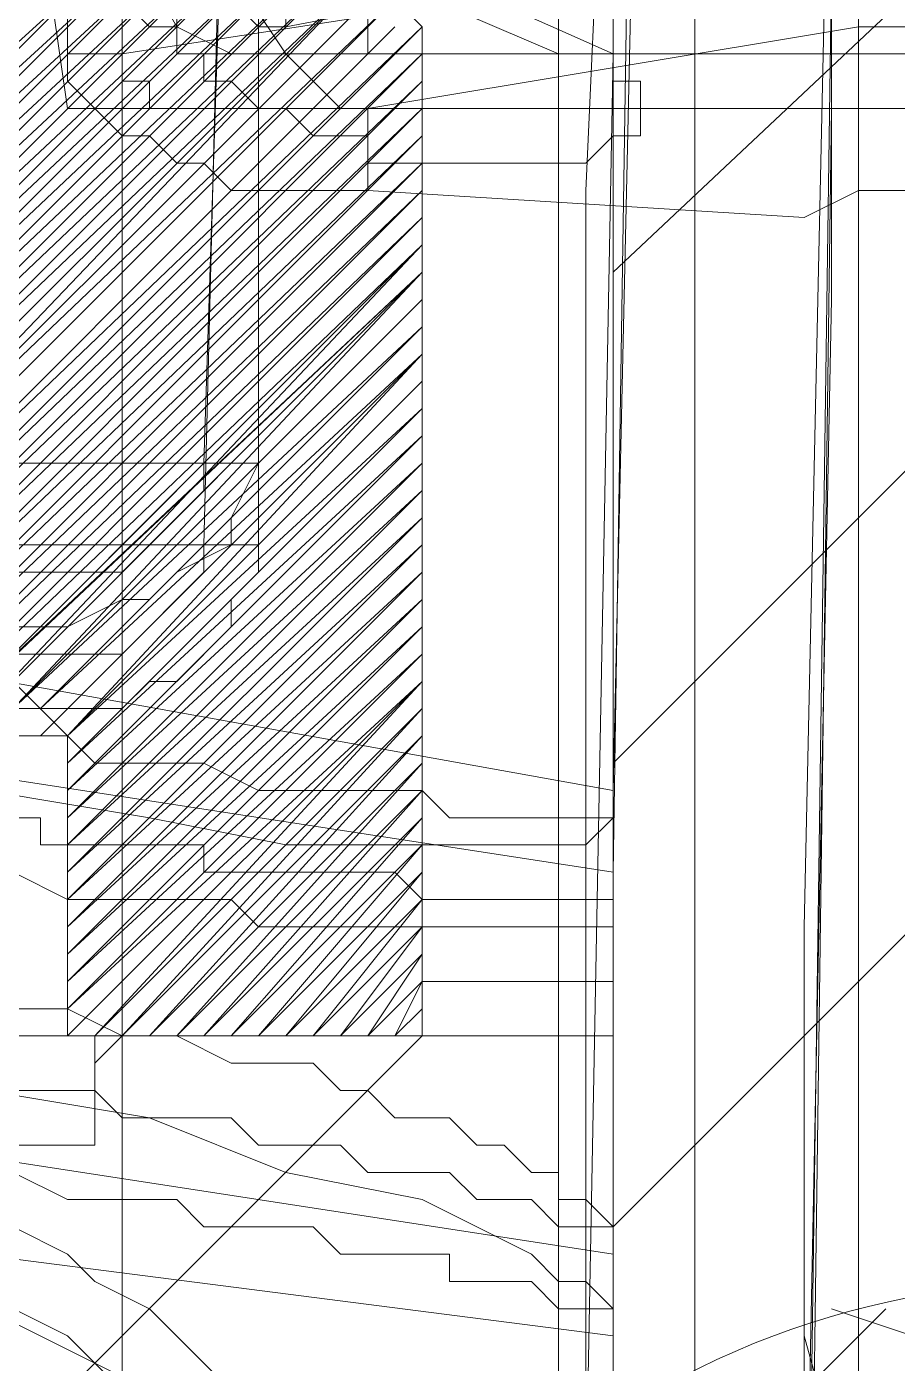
# Model space of a CAD drawing. Header units: millimetres. Extents: x 25083 to 52777, y 24772 to 45779.
# Drawn here: x 49403.8 to 49415.65, y 38638.49 to 38656.69 of the extents above; entities that cross this region are included whole.
import ezdxf

# ---------------------------------------------------------------- set-up
doc = ezdxf.new("R2010")
doc.units = ezdxf.units.MM

# ---------------------------------------------------------------- blocks, each defined once
blk = doc.blocks.new('zw$F4C5')
at = {"color": 7, "lineweight": 5}
for points in [[(507.276, 239.155), (514.704, 187.536)], [(522.131, 208.704), (522.131, 158.199)], [(522.131, 177.138), (522.502, 201.277)], [(525.102, 199.42), (525.102, 184.937)], [(525.473, 184.565), (525.473, 199.048)], [(522.131, 197.563), (522.131, 194.592), (521.759, 186.422)], [(516.932, 196.449), (516.56, 181.595)], [(517.303, 181.595), (517.303, 196.449)], [(522.502, 194.963), (522.131, 178.252)], [(516.56, 182.709), (516.932, 194.221)], [(517.303, 194.221), (517.303, 182.709)], [(524.73, 176.396), (525.102, 193.478)], [(515.446, 185.308), (515.446, 193.107)], [(516.189, 193.107), (516.189, 188.65)], [(525.473, 193.107), (525.473, 166.74)], [(512.104, 192.735), (522.131, 188.279)], [(514.704, 191.993), (514.704, 188.279)], [(515.446, 188.279), (515.446, 191.993)], [(515.446, 191.993), (515.446, 187.908)], [(516.189, 188.65), (514.704, 191.25)], [(521.388, 188.279), (516.189, 190.507)], [(516.189, 190.507), (517.674, 188.279)], [(514.704, 190.136), (514.704, 189.764), (515.818, 188.65), (516.189, 188.65), (516.932, 188.279), (518.789, 188.279)], [(515.446, 190.136), (515.446, 166.74)], [(525.473, 190.136), (517.674, 188.65)], [(515.446, 186.794), (515.446, 189.764)], [(515.446, 188.279), (525.102, 189.764)], [(525.473, 188.65), (525.473, 189.022), (525.102, 189.022), (525.102, 189.764)], [(519.531, 188.65), (518.789, 189.393)], [(518.789, 188.279), (518.789, 189.393)], [(521.388, 178.995), (521.388, 189.393)], [(524.73, 163.027), (525.102, 189.393)], [(517.674, 188.65), (517.303, 188.65), (516.932, 189.022)], [(517.674, 188.65), (517.674, 189.022), (518.046, 189.022)], [(518.789, 186.794), (518.789, 187.165), (518.046, 187.165), (517.674, 187.536), (517.303, 187.536), (516.932, 187.908), (516.56, 187.908), (516.56, 188.279), (516.189, 188.279), (516.189, 188.65)], [(516.189, 188.65), (516.189, 188.279), (517.674, 188.279)], [(525.473, 188.65), (518.789, 187.536)], [(519.531, 188.65), (519.531, 174.91)], [(524.73, 188.279), (526.216, 188.279), (526.587, 188.65)], [(525.473, 188.65), (525.473, 187.536)], [(525.473, 188.65), (526.216, 188.65)], [(515.446, 188.279), (514.704, 188.279)], [(518.789, 186.422), (516.932, 186.422), (516.56, 186.794), (516.189, 186.794), (515.818, 187.165), (515.446, 187.165), (514.704, 187.908), (514.704, 188.279)], [(515.446, 188.279), (515.446, 187.908), (515.818, 187.908), (515.818, 187.536), (518.789, 187.536)], [(521.388, 188.279), (517.674, 188.279)], [(517.674, 188.279), (518.417, 187.536), (518.789, 187.536), (518.789, 186.794)], [(518.789, 188.279), (524.73, 188.279)], [(522.131, 188.279), (521.759, 188.279), (521.388, 188.279)], [(521.388, 188.279), (521.388, 168.226)], [(521.759, 168.597), (522.131, 188.279)], [(522.131, 188.279), (522.131, 187.908), (522.502, 187.908), (522.502, 187.536)], [(515.446, 187.908), (515.446, 174.539)], [(514.704, 187.536), (519.531, 187.536)], [(518.789, 186.422), (518.789, 187.536)], [(525.102, 187.536), (518.789, 187.536)], [(522.502, 187.536), (522.502, 187.165), (522.131, 187.165), (521.759, 186.794), (521.388, 186.794)], [(524.73, 160.056), (525.102, 187.536)], [(525.102, 187.536), (525.473, 187.536)], [(525.473, 187.536), (526.216, 187.536), (526.587, 187.165), (526.587, 186.794)], [(521.388, 186.794), (518.789, 186.794)], [(526.587, 186.794), (526.587, 186.422), (525.473, 186.422), (524.73, 186.051)], [(524.73, 186.051), (518.789, 186.422)], [(521.759, 186.422), (521.759, 166.369)], [(515.446, 185.308), (515.446, 162.655)], [(525.102, 184.937), (524.73, 166.369)], [(525.473, 156.342), (525.473, 184.565)], [(516.56, 182.709), (497.621, 182.709)], [(516.56, 182.709), (516.56, 182.337), (515.446, 181.223), (510.619, 181.223)], [(517.303, 182.709), (516.932, 181.966), (516.932, 181.595), (516.189, 181.223), (515.818, 180.852), (515.446, 180.852), (514.704, 180.48), (510.99, 180.48)], [(517.303, 182.709), (516.56, 182.709)], [(516.56, 181.595), (497.621, 181.595)], [(516.56, 181.595), (516.56, 181.223), (515.446, 180.109), (513.961, 180.109), (513.218, 179.738), (512.475, 179.738), (511.361, 180.109), (510.619, 180.109)], [(517.303, 181.595), (517.303, 181.223), (516.932, 180.852), (516.932, 180.48), (516.189, 179.738), (515.818, 179.738), (515.446, 179.366), (513.961, 179.366), (512.847, 178.995), (512.104, 179.366), (510.99, 179.366)], [(517.303, 181.595), (516.56, 181.595)], [(522.131, 178.252), (507.648, 180.852)], [(522.131, 178.252), (522.131, 177.881), (519.903, 177.881), (519.531, 178.252), (519.16, 178.252), (517.303, 178.252), (516.56, 178.624), (515.075, 178.624), (514.704, 178.995), (513.218, 178.995), (512.475, 179.366), (511.733, 179.366), (510.619, 179.738)], [(513.961, 179.738), (514.704, 178.995)], [(507.648, 179.366), (522.131, 177.138)], [(511.361, 178.995), (513.589, 178.252), (515.818, 177.881), (517.674, 177.51), (521.017, 177.51)], [(514.704, 178.995), (512.847, 178.995)], [(514.704, 178.995), (514.704, 174.91)], [(521.388, 165.997), (521.388, 178.995)], [(510.619, 178.252), (512.104, 178.252), (512.475, 177.881), (514.332, 177.881), (514.332, 177.51), (516.56, 177.51), (516.56, 177.138), (519.16, 177.138), (519.531, 176.767), (522.131, 176.767), (522.131, 177.138)], [(522.131, 177.881), (522.131, 178.252)], [(521.017, 177.51), (521.759, 177.51), (522.131, 177.881)], [(522.131, 172.311), (522.131, 177.881)], [(522.131, 176.767), (522.131, 176.396), (517.303, 176.396), (516.932, 176.767), (514.704, 176.767), (513.961, 177.138), (513.218, 177.138), (512.475, 177.51), (511.361, 177.51)], [(522.131, 177.138), (522.131, 176.767)], [(522.131, 176.767), (522.131, 171.197)], [(524.73, 156.713), (524.73, 176.396)], [(522.131, 172.311), (521.759, 172.682), (521.388, 172.682), (521.388, 173.053), (521.017, 173.053), (520.645, 173.425), (520.274, 173.425), (519.903, 173.796), (519.16, 173.796), (518.789, 174.167), (518.417, 174.167), (518.046, 174.539), (516.932, 174.539), (516.189, 174.91), (515.446, 174.91), (514.704, 175.281), (513.961, 175.281), (513.218, 175.653), (512.475, 175.653), (511.361, 176.024)], [(519.531, 175.653), (522.131, 175.653)], [(510.619, 174.91), (511.361, 174.539), (513.218, 174.539), (513.218, 174.167), (515.075, 174.167), (515.446, 173.796), (516.56, 173.796), (516.932, 173.796), (517.303, 173.425), (518.417, 173.425), (518.789, 173.053), (519.903, 173.053), (520.274, 172.682), (521.017, 172.682), (521.388, 172.311), (522.131, 172.311), (522.131, 171.939)], [(522.131, 174.91), (510.99, 174.91)], [(515.075, 173.425), (515.075, 174.91)], [(521.759, 174.91), (521.759, 164.141)], [(511.361, 174.539), (515.818, 173.796), (517.674, 173.053), (519.531, 172.682), (521.017, 171.939)], [(507.648, 174.167), (522.131, 171.939)], [(507.276, 173.425), (515.075, 173.425)], [(522.131, 170.825), (522.131, 171.197), (521.388, 171.197), (521.017, 171.568), (519.903, 171.568), (519.903, 171.939), (519.16, 171.939), (518.417, 171.939), (518.046, 172.311), (516.56, 172.311), (516.189, 172.682), (514.704, 172.682), (513.961, 173.053), (512.475, 173.053), (511.733, 173.425), (510.619, 173.425)], [(517.303, 168.968), (516.932, 169.34), (516.932, 170.082), (515.818, 171.197), (515.075, 171.568), (514.704, 171.939), (513.961, 172.311), (512.847, 172.682), (512.104, 173.053), (510.99, 173.053)], [(522.131, 170.825), (507.648, 172.682)], [(522.131, 171.939), (522.131, 172.311)], [(516.56, 168.968), (516.56, 169.34), (515.818, 170.082), (515.075, 170.454), (514.704, 170.825), (513.218, 171.568), (512.475, 171.568), (511.361, 171.939), (510.247, 171.939)], [(517.303, 167.854), (516.932, 168.226), (516.932, 168.968), (516.56, 169.34), (515.818, 169.711), (515.075, 170.454), (513.589, 171.197), (512.475, 171.568), (510.99, 171.939)], [(521.017, 171.939), (521.388, 171.568), (521.759, 171.568), (522.131, 171.197)], [(522.131, 171.939), (522.131, 152.629)], [(522.131, 171.197), (522.131, 170.825)], [(522.131, 151.514), (522.131, 170.825)]]:
    blk.add_lwpolyline(points, dxfattribs=at)
at = {"color": 7, "lineweight": 0}
for points in [[(523.245, 207.961), (523.245, 161.913)], [(528.444, 191.25), (522.131, 185.308)], [(515.075, 189.393), (510.99, 185.68)], [(515.075, 189.393), (510.99, 185.68)], [(515.075, 189.393), (510.99, 185.68)], [(515.075, 189.393), (510.99, 185.68)], [(515.075, 189.393), (510.99, 185.68)], [(515.075, 189.393), (510.99, 185.68)], [(515.075, 189.393), (510.99, 185.308)], [(515.075, 189.393), (510.99, 185.308)], [(515.075, 189.393), (510.99, 185.308)], [(515.075, 189.393), (510.99, 185.308)], [(515.075, 189.393), (510.99, 185.308)], [(515.075, 189.393), (510.99, 185.308)], [(515.075, 189.393), (510.99, 185.308)], [(515.075, 189.393), (510.99, 185.308)], [(515.075, 189.393), (510.99, 185.308)], [(515.075, 189.393), (510.99, 185.308)], [(515.075, 189.393), (510.99, 185.308)], [(515.075, 189.393), (510.99, 185.308)], [(515.075, 189.393), (510.99, 185.308)], [(515.075, 189.393), (510.99, 185.308)], [(515.446, 189.393), (510.99, 185.308)], [(515.446, 189.393), (510.99, 185.308)], [(515.446, 189.393), (510.99, 185.308)], [(515.446, 189.393), (510.99, 185.308)], [(515.446, 189.393), (510.99, 185.308)], [(515.446, 189.393), (510.99, 185.308)], [(515.446, 189.393), (510.99, 184.937)], [(515.446, 189.393), (510.99, 184.937)], [(515.446, 189.393), (510.99, 184.937)], [(515.446, 189.393), (510.99, 184.937)], [(515.446, 189.393), (510.99, 184.937)], [(515.446, 189.393), (510.99, 184.937)], [(515.446, 189.393), (510.99, 184.937)], [(515.446, 189.393), (510.99, 184.937)], [(515.446, 189.393), (510.99, 184.937)], [(515.446, 189.393), (510.99, 184.937)], [(515.446, 189.393), (510.99, 184.937)], [(515.446, 189.393), (510.99, 184.937)], [(515.446, 189.393), (510.99, 184.937)], [(515.446, 189.393), (510.99, 184.937)], [(515.446, 189.393), (510.99, 184.937)], [(515.818, 189.393), (510.99, 184.937)], [(515.818, 189.393), (510.99, 184.937)], [(515.818, 189.393), (510.99, 184.937)], [(515.818, 189.393), (510.99, 184.937)], [(515.818, 189.393), (510.99, 184.937)], [(515.818, 189.393), (510.99, 184.565)], [(515.818, 189.393), (510.99, 184.565)], [(515.818, 189.393), (510.99, 184.565)], [(515.818, 189.393), (510.99, 184.565)], [(515.818, 189.393), (510.99, 184.565)], [(515.818, 189.393), (510.99, 184.565)], [(515.818, 189.393), (510.99, 184.565)], [(515.818, 189.393), (510.99, 184.565)], [(515.818, 189.393), (510.99, 184.565)], [(515.818, 189.393), (510.99, 184.565)], [(515.818, 189.393), (510.99, 184.565)], [(515.818, 189.393), (510.99, 184.565)], [(515.818, 189.393), (510.99, 184.565)], [(515.818, 189.393), (510.99, 184.565)], [(515.818, 189.393), (510.99, 184.565)], [(515.818, 189.393), (510.99, 184.565)], [(516.189, 189.393), (510.99, 184.565)], [(516.189, 189.393), (510.99, 184.565)], [(516.189, 189.393), (510.99, 184.565)], [(516.189, 189.393), (510.99, 184.565)], [(516.189, 189.393), (510.99, 184.565)], [(516.189, 189.393), (510.99, 184.194)], [(516.189, 189.393), (510.99, 184.194)], [(516.189, 189.393), (510.99, 184.194)], [(516.189, 189.393), (510.99, 184.194)], [(516.189, 189.393), (510.99, 184.194)], [(516.189, 189.393), (510.99, 184.194)], [(516.189, 189.393), (510.99, 184.194)], [(516.189, 189.393), (510.99, 184.194)], [(516.189, 189.393), (510.99, 184.194)], [(516.189, 189.393), (510.99, 184.194)], [(516.189, 189.393), (510.99, 184.194)], [(516.189, 189.393), (510.99, 184.194)], [(516.189, 189.393), (510.99, 184.194)], [(516.189, 189.393), (510.99, 184.194)], [(516.189, 189.393), (510.99, 184.194)], [(516.56, 189.393), (510.99, 184.194)], [(516.56, 189.393), (510.99, 184.194)], [(516.56, 189.393), (510.99, 184.194)], [(516.56, 189.393), (510.99, 184.194)], [(516.56, 189.393), (510.99, 184.194)], [(516.56, 189.393), (510.99, 184.194)], [(516.56, 189.393), (510.99, 183.823)], [(516.56, 189.393), (510.99, 183.823)], [(516.56, 189.393), (510.99, 183.823)], [(516.56, 189.393), (510.99, 183.823)], [(516.56, 189.393), (510.99, 183.823)], [(516.56, 189.393), (510.99, 183.823)], [(516.56, 189.393), (510.99, 183.823)], [(516.56, 189.393), (510.99, 183.823)], [(516.56, 189.393), (510.99, 183.823)], [(516.56, 189.393), (510.99, 183.823)], [(516.56, 189.393), (510.99, 183.823)], [(516.56, 189.393), (510.99, 183.823)], [(516.56, 189.393), (510.99, 183.823)], [(516.56, 189.393), (510.99, 183.823)], [(516.932, 189.393), (510.99, 183.823)], [(516.932, 189.393), (510.99, 183.823)], [(516.932, 189.393), (510.99, 183.823)], [(516.932, 189.393), (510.99, 183.823)], [(516.932, 189.393), (510.99, 183.823)], [(516.932, 189.393), (510.99, 183.823)], [(516.932, 189.393), (510.99, 183.451)], [(516.932, 189.393), (510.99, 183.451)], [(516.932, 189.393), (510.99, 183.451)], [(516.932, 189.393), (510.99, 183.451)], [(516.932, 189.393), (510.99, 183.451)], [(516.932, 189.393), (510.99, 183.451)], [(516.932, 189.393), (510.99, 183.451)], [(516.932, 189.393), (510.99, 183.451)], [(516.932, 189.393), (510.99, 183.451)], [(516.932, 189.393), (510.99, 183.451)], [(516.932, 189.393), (510.99, 183.451)], [(516.932, 189.393), (510.99, 183.451)], [(516.932, 189.393), (510.99, 183.451)], [(516.932, 189.393), (510.99, 183.451)], [(516.932, 189.393), (510.99, 183.451)], [(517.303, 189.393), (510.99, 183.451)], [(517.303, 189.393), (510.99, 183.451)], [(517.303, 189.393), (510.99, 183.451)], [(517.303, 189.393), (510.99, 183.451)], [(517.303, 189.393), (510.99, 183.451)], [(517.303, 189.393), (510.99, 183.08)], [(517.303, 189.393), (510.99, 183.08)], [(517.303, 189.393), (510.99, 183.08)], [(517.303, 189.393), (510.99, 183.08)], [(517.303, 189.393), (510.99, 183.08)], [(517.303, 189.393), (510.99, 183.08)], [(517.303, 189.393), (510.99, 183.08)], [(517.303, 189.393), (510.99, 183.08)], [(517.303, 189.393), (510.99, 183.08)], [(517.303, 189.393), (510.99, 183.08)], [(517.303, 189.393), (510.99, 183.08)], [(517.303, 189.393), (510.99, 183.08)], [(517.303, 189.393), (510.99, 183.08)], [(517.303, 189.393), (510.99, 183.08)], [(517.303, 189.393), (510.99, 183.08)], [(517.303, 189.393), (510.99, 183.08)], [(517.674, 189.393), (510.99, 183.08)], [(517.674, 189.393), (510.99, 183.08)], [(517.674, 189.393), (510.99, 183.08)], [(517.674, 189.393), (510.99, 183.08)], [(517.674, 189.393), (510.99, 183.08)], [(517.674, 189.393), (510.99, 182.709)], [(517.674, 189.393), (510.99, 182.709)], [(517.674, 189.393), (510.99, 182.709)], [(517.674, 189.393), (510.99, 182.709)], [(517.674, 189.393), (510.99, 182.709)], [(517.674, 189.393), (510.99, 182.709)], [(517.674, 189.393), (510.99, 182.709)], [(517.674, 189.393), (510.99, 182.709)], [(517.674, 189.393), (510.99, 182.709)], [(517.674, 189.393), (510.99, 182.709)], [(517.674, 189.393), (510.99, 182.709)], [(517.674, 189.393), (510.99, 182.709)], [(517.674, 189.393), (510.99, 182.709)], [(517.674, 189.393), (510.99, 182.709)], [(517.674, 189.393), (510.99, 182.709)], [(518.046, 189.393), (510.99, 182.709)], [(518.046, 189.393), (510.99, 182.709)], [(518.046, 189.393), (510.99, 182.709)], [(518.046, 189.393), (510.99, 182.709)], [(518.046, 189.393), (510.99, 182.709)], [(518.046, 189.393), (510.99, 182.709)], [(518.046, 189.393), (510.99, 182.337)], [(518.046, 189.393), (510.99, 182.337)], [(518.046, 189.393), (510.99, 182.337)], [(518.046, 189.393), (510.99, 182.337)], [(518.046, 189.393), (510.99, 182.337)], [(518.046, 189.393), (510.99, 182.337)], [(518.046, 189.393), (510.99, 182.337)], [(518.046, 189.393), (510.99, 182.337)], [(518.046, 189.393), (510.99, 182.337)], [(518.046, 189.393), (510.99, 182.337)], [(518.046, 189.393), (510.99, 182.337)], [(518.046, 189.393), (510.99, 182.337)], [(518.046, 189.393), (510.99, 182.337)], [(518.046, 189.393), (510.99, 182.337)], [(518.417, 189.393), (510.99, 182.337)], [(518.417, 189.393), (510.99, 182.337)], [(518.417, 189.393), (510.99, 182.337)], [(518.417, 189.393), (510.99, 182.337)], [(518.417, 189.393), (510.99, 182.337)], [(518.417, 189.393), (510.99, 182.337)], [(518.417, 189.393), (510.99, 181.966)], [(518.417, 189.393), (510.99, 181.966)], [(518.417, 189.393), (510.99, 181.966)], [(518.417, 189.393), (510.99, 181.966)], [(518.417, 189.393), (510.99, 181.966)], [(518.417, 189.393), (510.99, 181.966)], [(518.417, 189.393), (510.99, 181.966)], [(518.417, 189.393), (510.99, 181.966)], [(518.417, 189.393), (510.99, 181.966)], [(518.417, 189.393), (510.99, 181.966)], [(518.417, 189.393), (510.99, 181.966)], [(518.417, 189.393), (510.99, 181.966)], [(518.417, 189.393), (510.99, 181.966)], [(518.417, 189.393), (510.99, 181.966)], [(518.417, 189.393), (510.99, 181.966)], [(518.789, 189.393), (510.99, 181.966)], [(518.789, 189.393), (510.99, 181.966)], [(518.789, 189.393), (510.99, 181.966)], [(518.789, 189.393), (510.99, 181.966)], [(518.789, 189.393), (510.99, 181.966)], [(518.789, 189.393), (510.99, 181.595)], [(518.789, 189.393), (510.99, 181.595)], [(518.789, 189.393), (510.99, 181.595)], [(518.789, 189.393), (510.99, 181.595)], [(518.789, 189.393), (510.99, 181.595)], [(518.789, 189.393), (510.99, 181.595)], [(518.789, 189.393), (510.99, 181.595)], [(518.789, 189.393), (510.99, 181.595)], [(518.789, 189.393), (510.99, 181.595)], [(518.789, 189.393), (510.99, 181.595)], [(518.789, 189.393), (510.99, 181.595)], [(518.789, 189.393), (510.99, 181.595)], [(518.789, 189.393), (510.99, 181.595)], [(518.789, 189.393), (510.99, 181.595)], [(518.789, 189.393), (510.99, 181.595)], [(518.789, 189.393), (510.99, 181.595)], [(518.789, 189.393), (510.99, 181.595)], [(518.789, 189.393), (510.99, 181.595)], [(518.789, 189.393), (510.99, 181.595)], [(518.789, 189.393), (510.99, 181.595)], [(518.789, 189.393), (510.99, 181.595)], [(518.789, 189.393), (510.99, 181.223)], [(518.789, 189.022), (510.99, 181.223)], [(518.789, 189.022), (510.99, 181.223)], [(518.789, 189.022), (510.99, 181.223)], [(518.789, 189.022), (510.99, 181.223)], [(519.16, 189.022), (510.99, 181.223)], [(519.16, 189.022), (510.99, 181.223)], [(519.16, 189.022), (510.99, 181.223)], [(519.16, 189.022), (510.99, 181.223)], [(519.16, 189.022), (510.99, 181.223)], [(519.16, 189.022), (510.99, 181.223)], [(519.16, 189.022), (510.99, 181.223)], [(519.16, 189.022), (510.99, 181.223)], [(519.16, 189.022), (510.99, 181.223)], [(519.16, 189.022), (510.99, 181.223)], [(519.16, 189.022), (510.99, 181.223)], [(519.16, 189.022), (510.99, 181.223)], [(519.16, 189.022), (510.99, 181.223)], [(519.16, 189.022), (510.99, 181.223)], [(519.16, 189.022), (510.99, 181.223)], [(519.16, 189.022), (510.99, 181.223)], [(519.16, 189.022), (510.99, 180.852)], [(519.16, 189.022), (510.99, 180.852)], [(519.16, 189.022), (510.99, 180.852)], [(519.16, 189.022), (510.99, 180.852)], [(519.16, 189.022), (510.99, 180.852)], [(519.16, 189.022), (510.99, 180.852)], [(519.16, 189.022), (510.99, 180.852)], [(519.16, 189.022), (510.99, 180.852)], [(519.16, 189.022), (510.99, 180.852)], [(519.16, 189.022), (510.99, 180.852)], [(519.16, 189.022), (510.99, 180.852)], [(519.16, 189.022), (510.99, 180.852)], [(519.16, 189.022), (510.99, 180.852)], [(519.16, 189.022), (510.99, 180.852)], [(519.16, 189.022), (510.99, 180.852)], [(519.16, 189.022), (510.99, 180.852)], [(519.16, 189.022), (510.99, 180.852)], [(519.16, 189.022), (510.99, 180.852)], [(519.16, 189.022), (510.99, 180.852)], [(519.16, 189.022), (510.99, 180.852)], [(519.16, 188.65), (510.99, 180.48)], [(519.16, 188.65), (510.99, 180.48)], [(519.16, 188.65), (510.99, 180.48)], [(519.16, 188.65), (510.99, 180.48)], [(519.16, 188.65), (510.99, 180.48)], [(519.531, 188.65), (510.99, 180.48)], [(519.531, 188.65), (510.99, 180.48)], [(519.531, 188.65), (510.99, 180.48)], [(519.531, 188.65), (510.99, 180.48)], [(519.531, 188.65), (510.99, 180.48)], [(519.531, 188.65), (510.99, 180.48)], [(519.531, 188.65), (510.99, 180.48)], [(519.531, 188.65), (510.99, 180.48)], [(519.531, 188.65), (510.99, 180.48)], [(519.531, 188.65), (510.99, 180.48)], [(519.531, 188.65), (510.99, 180.48)], [(519.531, 188.65), (510.99, 180.48)], [(519.531, 188.65), (510.99, 180.48)], [(519.531, 188.65), (510.99, 180.48)], [(519.531, 188.65), (510.99, 180.48)], [(519.531, 188.65), (510.99, 180.109)], [(519.531, 188.65), (510.99, 180.109)], [(519.531, 188.65), (510.99, 180.109)], [(519.531, 188.65), (510.99, 180.109)], [(519.531, 188.65), (510.99, 180.109)], [(519.531, 188.65), (510.99, 180.109)], [(519.531, 188.65), (510.99, 180.109)], [(519.531, 188.65), (510.99, 180.109)], [(519.531, 188.65), (510.99, 180.109)], [(519.531, 188.65), (510.99, 180.109)], [(519.531, 188.279), (510.99, 180.109)], [(519.531, 188.279), (510.99, 180.109)], [(519.531, 188.279), (510.99, 180.109)], [(519.531, 188.279), (510.99, 180.109)], [(519.531, 188.279), (510.99, 180.109)], [(519.531, 188.279), (510.99, 180.109)], [(519.531, 188.279), (510.99, 180.109)], [(519.531, 188.279), (510.99, 180.109)], [(519.531, 188.279), (510.99, 180.109)], [(519.531, 188.279), (510.99, 180.109)], [(519.531, 188.279), (510.99, 180.109)], [(519.531, 188.279), (510.99, 179.738)], [(519.531, 188.279), (510.99, 179.738)], [(519.531, 188.279), (510.99, 179.738)], [(519.531, 188.279), (510.99, 179.738)], [(519.531, 188.279), (510.99, 179.738)], [(519.531, 188.279), (510.99, 179.738)], [(519.531, 188.279), (510.99, 179.738)], [(519.531, 188.279), (510.99, 179.738)], [(519.531, 188.279), (510.99, 179.738)], [(519.531, 187.908), (510.99, 179.738)], [(519.531, 187.908), (510.99, 179.738)], [(519.531, 187.908), (510.99, 179.738)], [(519.531, 187.908), (510.99, 179.738)], [(519.531, 187.908), (510.99, 179.738)], [(519.531, 187.908), (510.99, 179.738)], [(519.531, 187.908), (510.99, 179.738)], [(519.531, 187.908), (510.99, 179.738)], [(519.531, 187.908), (510.99, 179.738)], [(519.531, 187.908), (510.99, 179.738)], [(519.531, 187.908), (510.99, 179.738)], [(519.531, 187.908), (510.99, 179.738)], [(519.531, 187.908), (510.99, 179.366)], [(519.531, 187.908), (510.99, 179.366)], [(519.531, 187.908), (510.99, 179.366)], [(519.531, 187.908), (510.99, 179.366)], [(519.531, 187.908), (510.99, 179.366)], [(519.531, 187.908), (510.99, 179.366)], [(519.531, 187.908), (510.99, 179.366)], [(519.531, 187.908), (510.99, 179.366)], [(519.531, 187.536), (510.99, 179.366)], [(519.531, 187.536), (510.99, 179.366)], [(519.531, 187.536), (510.99, 179.366)], [(519.531, 187.536), (510.99, 179.366)], [(519.531, 187.536), (510.99, 179.366)], [(519.531, 187.536), (510.99, 179.366)], [(519.531, 187.536), (510.99, 179.366)], [(519.531, 187.536), (510.99, 179.366)], [(519.531, 187.536), (510.99, 179.366)], [(519.531, 187.536), (510.99, 179.366)], [(519.531, 187.536), (510.99, 179.366)], [(519.531, 187.536), (510.99, 179.366)], [(519.531, 187.536), (510.99, 178.995)], [(519.531, 187.536), (510.99, 178.995)], [(519.531, 187.536), (510.99, 178.995)], [(519.531, 187.536), (510.99, 178.995)], [(519.531, 187.536), (510.99, 178.995)], [(519.531, 187.536), (510.99, 178.995)], [(519.531, 187.536), (510.99, 178.995)], [(519.531, 187.536), (510.99, 178.995)], [(519.531, 187.536), (510.99, 178.995)], [(519.531, 187.165), (510.99, 178.995)], [(519.531, 187.165), (510.99, 178.995)], [(519.531, 187.165), (510.99, 178.995)], [(519.531, 187.165), (510.99, 178.995)], [(519.531, 187.165), (510.99, 178.995)], [(519.531, 187.165), (510.99, 178.995)], [(519.531, 187.165), (510.99, 178.995)], [(519.531, 187.165), (510.99, 178.995)], [(519.531, 187.165), (510.99, 178.995)], [(519.531, 187.165), (510.99, 178.995)], [(519.531, 187.165), (510.99, 178.995)], [(519.531, 187.165), (510.99, 178.624)], [(519.531, 187.165), (510.99, 178.624)], [(519.531, 187.165), (510.99, 178.624)], [(519.531, 187.165), (510.99, 178.624)], [(519.531, 187.165), (510.99, 178.624)], [(519.531, 187.165), (510.99, 178.624)], [(519.531, 187.165), (510.99, 178.624)], [(519.531, 187.165), (510.99, 178.624)], [(519.531, 187.165), (510.99, 178.624)], [(519.531, 187.165), (510.99, 178.624)], [(519.531, 186.794), (510.99, 178.624)], [(519.531, 186.794), (510.99, 178.624)], [(519.531, 186.794), (510.99, 178.624)], [(519.531, 186.794), (510.99, 178.624)], [(519.531, 186.794), (510.99, 178.624)], [(519.531, 186.794), (510.99, 178.624)], [(519.531, 186.794), (510.99, 178.624)], [(519.531, 186.794), (510.99, 178.624)], [(519.531, 186.794), (510.99, 178.624)], [(519.531, 186.794), (510.99, 178.624)], [(519.531, 186.794), (510.99, 178.624)], [(519.531, 186.794), (510.99, 178.252)], [(519.531, 186.794), (510.99, 178.252)], [(519.531, 186.794), (510.99, 178.252)], [(519.531, 186.794), (510.99, 178.252)], [(519.531, 186.794), (510.99, 178.252)], [(519.531, 186.794), (510.99, 178.252)], [(519.531, 186.794), (510.99, 178.252)], [(519.531, 186.794), (510.99, 178.252)], [(519.531, 186.794), (510.99, 178.252)], [(519.531, 186.422), (510.99, 178.252)], [(519.531, 186.422), (510.99, 178.252)], [(519.531, 186.422), (510.99, 178.252)], [(519.531, 186.422), (510.99, 178.252)], [(519.531, 186.422), (510.99, 178.252)], [(519.531, 186.422), (510.99, 178.252)], [(519.531, 186.422), (510.99, 178.252)], [(519.531, 186.422), (510.99, 178.252)], [(519.531, 186.422), (510.99, 178.252)], [(519.531, 186.422), (510.99, 178.252)], [(519.531, 186.422), (510.99, 178.252)], [(519.531, 186.422), (510.99, 178.252)], [(519.531, 186.422), (510.99, 177.881)], [(519.531, 186.422), (510.99, 177.881)], [(519.531, 186.422), (510.99, 177.881)], [(519.531, 186.422), (510.99, 177.881)], [(519.531, 186.422), (510.99, 177.881)], [(519.531, 186.422), (510.99, 177.881)], [(519.531, 186.422), (510.99, 177.881)], [(519.531, 186.422), (510.99, 177.881)], [(519.531, 186.051), (510.99, 177.881)], [(519.531, 186.051), (510.99, 177.881)], [(519.531, 186.051), (510.99, 177.881)], [(519.531, 186.051), (510.99, 177.881)], [(519.531, 186.051), (510.99, 177.881)], [(519.531, 186.051), (510.99, 177.881)], [(519.531, 186.051), (510.99, 177.881)], [(519.531, 186.051), (510.99, 177.881)], [(519.531, 186.051), (510.99, 177.881)], [(519.531, 186.051), (510.99, 177.881)], [(519.531, 186.051), (510.99, 177.881)], [(519.531, 186.051), (510.99, 177.881)], [(519.531, 186.051), (510.99, 177.51)], [(519.531, 186.051), (510.99, 177.51)], [(519.531, 186.051), (510.99, 177.51)], [(519.531, 186.051), (510.99, 177.51)], [(519.531, 186.051), (510.99, 177.51)], [(519.531, 186.051), (510.99, 177.51)], [(519.531, 186.051), (510.99, 177.51)], [(519.531, 186.051), (510.99, 177.51)], [(519.531, 186.051), (510.99, 177.51)], [(519.531, 185.68), (510.99, 177.51)], [(519.531, 185.68), (510.99, 177.51)], [(519.531, 185.68), (510.99, 177.51)], [(519.531, 185.68), (510.99, 177.51)], [(519.531, 185.68), (510.99, 177.51)], [(519.531, 185.68), (510.99, 177.51)], [(519.531, 185.68), (510.99, 177.51)], [(519.531, 185.68), (510.99, 177.51)], [(519.531, 185.68), (510.99, 177.51)], [(519.531, 185.68), (510.99, 177.51)], [(519.531, 185.68), (510.99, 177.51)], [(519.531, 185.68), (510.99, 177.138)], [(519.531, 185.68), (510.99, 177.138)], [(519.531, 185.68), (510.99, 177.138)], [(519.531, 185.68), (510.99, 177.138)], [(519.531, 185.68), (512.847, 178.995)], [(519.531, 185.68), (512.847, 178.995)], [(519.531, 185.68), (512.847, 178.995)], [(519.531, 185.68), (513.218, 178.995)], [(519.531, 185.68), (513.218, 178.995)], [(519.531, 185.68), (513.218, 178.995)], [(519.531, 185.308), (513.218, 179.366)], [(519.531, 185.308), (513.218, 179.366)], [(519.531, 185.308), (513.218, 179.366)], [(519.531, 185.308), (513.218, 179.366)], [(519.531, 185.308), (513.218, 179.366)], [(519.531, 185.308), (513.589, 179.366)], [(519.531, 185.308), (513.589, 179.366)], [(519.531, 185.308), (513.589, 179.366)], [(519.531, 185.308), (513.589, 179.366)], [(519.531, 185.308), (513.589, 179.366)], [(519.531, 185.308), (513.589, 179.366)], [(519.531, 185.308), (513.589, 179.366)], [(519.531, 185.308), (513.589, 179.366)], [(519.531, 185.308), (513.589, 179.738)], [(519.531, 185.308), (513.961, 179.738)], [(519.531, 185.308), (513.961, 179.738)], [(519.531, 185.308), (513.961, 179.366)], [(519.531, 185.308), (513.961, 179.366)], [(519.531, 185.308), (513.961, 179.366)], [(519.531, 185.308), (513.961, 179.366)], [(519.531, 184.937), (513.961, 179.366)], [(519.531, 184.937), (513.961, 179.366)], [(519.531, 184.937), (513.961, 179.366)], [(519.531, 184.937), (513.961, 179.366)], [(519.531, 184.937), (513.961, 179.366)], [(519.531, 184.937), (513.961, 179.366)], [(519.531, 184.937), (513.961, 179.366)], [(519.531, 184.937), (513.961, 179.366)], [(519.531, 184.937), (513.961, 179.366)], [(519.531, 184.937), (513.961, 179.366)], [(519.531, 184.937), (513.961, 179.366)], [(519.531, 184.937), (513.961, 179.366)], [(519.531, 184.937), (513.961, 179.366)], [(519.531, 184.937), (513.961, 179.366)], [(519.531, 184.937), (513.961, 179.366)], [(519.531, 184.937), (513.961, 179.366)], [(519.531, 184.937), (513.961, 179.366)], [(519.531, 184.937), (513.961, 179.366)], [(519.531, 184.937), (513.961, 179.366)], [(519.531, 184.937), (513.961, 179.366)], [(528.444, 184.937), (522.131, 178.624)], [(519.531, 184.565), (513.961, 179.366)], [(519.531, 184.565), (513.961, 179.366)], [(519.531, 184.565), (513.961, 179.366)], [(519.531, 184.565), (513.961, 179.366)], [(519.531, 184.565), (513.961, 179.366)], [(519.531, 184.565), (514.332, 179.366)], [(519.531, 184.565), (514.332, 179.366)], [(519.531, 184.565), (514.332, 179.366)], [(519.531, 184.565), (514.332, 179.366)], [(519.531, 184.565), (514.332, 179.366)], [(519.531, 184.565), (514.332, 179.366)], [(519.531, 184.565), (514.332, 179.366)], [(519.531, 184.565), (514.332, 179.366)], [(519.531, 184.565), (514.332, 179.366)], [(519.531, 184.565), (514.332, 179.366)], [(519.531, 184.565), (514.332, 179.366)], [(519.531, 184.565), (514.332, 179.366)], [(519.531, 184.565), (514.332, 179.366)], [(519.531, 184.565), (514.332, 179.366)], [(519.531, 184.565), (514.332, 179.366)], [(519.531, 184.565), (514.332, 179.366)], [(519.531, 184.194), (514.332, 179.366)], [(519.531, 184.194), (514.332, 179.366)], [(519.531, 184.194), (514.332, 179.366)], [(519.531, 184.194), (514.332, 179.366)], [(519.531, 184.194), (514.332, 179.366)], [(519.531, 184.194), (514.332, 179.366)], [(519.531, 184.194), (514.332, 179.366)], [(519.531, 184.194), (514.332, 179.366)], [(519.531, 184.194), (514.332, 179.366)], [(519.531, 184.194), (514.332, 179.366)], [(519.531, 184.194), (514.332, 178.995)], [(519.531, 184.194), (514.332, 178.995)], [(519.531, 184.194), (514.332, 178.995)], [(519.531, 184.194), (514.332, 178.995)], [(519.531, 184.194), (514.332, 178.995)], [(519.531, 184.194), (514.332, 178.995)], [(519.531, 184.194), (514.332, 178.995)], [(519.531, 184.194), (514.704, 178.995)], [(519.531, 184.194), (514.704, 178.995)], [(519.531, 184.194), (514.704, 178.995)], [(519.531, 184.194), (514.704, 178.995)], [(519.531, 183.823), (514.704, 178.995)], [(519.531, 183.823), (514.704, 178.995)], [(519.531, 183.823), (514.704, 178.995)], [(519.531, 183.823), (514.704, 178.995)], [(519.531, 183.823), (514.704, 178.995)], [(519.531, 183.823), (514.704, 178.995)], [(519.531, 183.823), (514.704, 178.995)], [(519.531, 183.823), (514.704, 178.995)], [(519.531, 183.823), (514.704, 178.995)], [(519.531, 183.823), (514.704, 178.995)], [(519.531, 183.823), (514.704, 178.995)], [(519.531, 183.823), (514.704, 178.995)], [(519.531, 183.823), (514.704, 178.995)], [(519.531, 183.823), (514.704, 178.995)], [(519.531, 183.823), (514.704, 178.995)], [(519.531, 183.823), (514.704, 178.995)], [(519.531, 183.823), (514.704, 178.995)], [(519.531, 183.823), (514.704, 178.995)], [(519.531, 183.823), (514.704, 178.995)], [(519.531, 183.823), (514.704, 178.995)], [(519.531, 183.451), (514.704, 178.995)], [(519.531, 183.451), (514.704, 178.995)], [(519.531, 183.451), (514.704, 178.995)], [(519.531, 183.451), (514.704, 178.995)], [(519.531, 183.451), (514.704, 178.624)], [(519.531, 183.451), (514.704, 178.624)], [(519.531, 183.451), (514.704, 178.624)], [(519.531, 183.451), (514.704, 178.624)], [(519.531, 183.451), (514.704, 178.624)], [(519.531, 183.451), (514.704, 178.624)], [(519.531, 183.451), (514.704, 178.624)], [(519.531, 183.451), (514.704, 178.624)], [(519.531, 183.451), (514.704, 178.624)], [(519.531, 183.451), (514.704, 178.624)], [(519.531, 183.451), (514.704, 178.624)], [(519.531, 183.451), (514.704, 178.624)], [(519.531, 183.451), (514.704, 178.624)], [(519.531, 183.451), (514.704, 178.624)], [(519.531, 183.451), (514.704, 178.624)], [(519.531, 183.451), (514.704, 178.624)], [(519.531, 183.08), (514.704, 178.624)], [(519.531, 183.08), (514.704, 178.624)], [(519.531, 183.08), (514.704, 178.624)], [(519.531, 183.08), (514.704, 178.624)], [(519.531, 183.08), (514.704, 178.624)], [(519.531, 183.08), (514.704, 178.252)], [(519.531, 183.08), (514.704, 178.252)], [(519.531, 183.08), (514.704, 178.252)], [(519.531, 183.08), (514.704, 178.252)], [(519.531, 183.08), (514.704, 178.252)], [(519.531, 183.08), (514.704, 178.252)], [(519.531, 183.08), (514.704, 178.252)], [(519.531, 183.08), (514.704, 178.252)], [(519.531, 183.08), (514.704, 178.252)], [(519.531, 183.08), (514.704, 178.252)], [(519.531, 183.08), (514.704, 178.252)], [(519.531, 183.08), (514.704, 178.252)], [(519.531, 183.08), (514.704, 178.252)], [(519.531, 183.08), (514.704, 178.252)], [(519.531, 183.08), (514.704, 178.252)], [(519.531, 183.08), (514.704, 178.252)], [(519.531, 182.709), (514.704, 178.252)], [(519.531, 182.709), (514.704, 178.252)], [(519.531, 182.709), (514.704, 178.252)], [(519.531, 182.709), (514.704, 178.252)], [(519.531, 182.709), (514.704, 178.252)], [(519.531, 182.709), (514.704, 177.881)], [(519.531, 182.709), (514.704, 177.881)], [(519.531, 182.709), (514.704, 177.881)], [(519.531, 182.709), (514.704, 177.881)], [(519.531, 182.709), (514.704, 177.881)], [(519.531, 182.709), (514.704, 177.881)], [(519.531, 182.709), (514.704, 177.881)], [(519.531, 182.709), (514.704, 177.881)], [(519.531, 182.709), (514.704, 177.881)], [(519.531, 182.709), (514.704, 177.881)], [(519.531, 182.709), (514.704, 177.881)], [(519.531, 182.709), (514.704, 177.881)], [(519.531, 182.709), (514.704, 177.881)], [(519.531, 182.709), (514.704, 177.881)], [(519.531, 182.709), (514.704, 177.881)], [(519.531, 182.709), (514.704, 177.881)], [(519.531, 182.337), (514.704, 177.881)], [(519.531, 182.337), (514.704, 177.881)], [(519.531, 182.337), (514.704, 177.881)], [(519.531, 182.337), (514.704, 177.881)], [(519.531, 182.337), (514.704, 177.51)], [(519.531, 182.337), (514.704, 177.51)], [(519.531, 182.337), (514.704, 177.51)], [(519.531, 182.337), (514.704, 177.51)], [(519.531, 182.337), (514.704, 177.51)], [(519.531, 182.337), (514.704, 177.51)], [(519.531, 182.337), (514.704, 177.51)], [(519.531, 182.337), (514.704, 177.51)], [(519.531, 182.337), (514.704, 177.51)], [(519.531, 182.337), (514.704, 177.51)], [(519.531, 182.337), (514.704, 177.51)], [(519.531, 182.337), (514.704, 177.51)], [(519.531, 182.337), (514.704, 177.51)], [(519.531, 182.337), (514.704, 177.51)], [(519.531, 182.337), (514.704, 177.51)], [(519.531, 182.337), (514.704, 177.51)], [(519.531, 181.966), (514.704, 177.51)], [(519.531, 181.966), (514.704, 177.51)], [(519.531, 181.966), (514.704, 177.51)], [(519.531, 181.966), (514.704, 177.51)], [(519.531, 181.966), (514.704, 177.138)], [(519.531, 181.966), (514.704, 177.138)], [(519.531, 181.966), (514.704, 177.138)], [(519.531, 181.966), (514.704, 177.138)], [(519.531, 181.966), (514.704, 177.138)], [(519.531, 181.966), (514.704, 177.138)], [(519.531, 181.966), (514.704, 177.138)], [(519.531, 181.966), (514.704, 177.138)], [(519.531, 181.966), (514.704, 177.138)], [(519.531, 181.966), (514.704, 177.138)], [(519.531, 181.966), (514.704, 177.138)], [(519.531, 181.966), (514.704, 177.138)], [(519.531, 181.966), (514.704, 177.138)], [(519.531, 181.966), (514.704, 177.138)], [(519.531, 181.966), (514.704, 177.138)], [(519.531, 181.966), (514.704, 177.138)], [(519.531, 181.595), (514.704, 177.138)], [(519.531, 181.595), (514.704, 177.138)], [(519.531, 181.595), (514.704, 177.138)], [(519.531, 181.595), (514.704, 177.138)], [(519.531, 181.595), (514.704, 177.138)], [(519.531, 181.595), (514.704, 176.767)], [(519.531, 181.595), (514.704, 176.767)], [(519.531, 181.595), (514.704, 176.767)], [(519.531, 181.595), (514.704, 176.767)], [(519.531, 181.595), (514.704, 176.767)], [(519.531, 181.595), (514.704, 176.767)], [(519.531, 181.595), (514.704, 176.767)], [(519.531, 181.595), (514.704, 176.767)], [(519.531, 181.595), (514.704, 176.767)], [(519.531, 181.595), (514.704, 176.767)], [(519.531, 181.595), (514.704, 176.767)], [(519.531, 181.595), (514.704, 176.767)], [(519.531, 181.595), (514.704, 176.767)], [(519.531, 181.595), (514.704, 176.767)], [(519.531, 181.595), (514.704, 176.767)], [(519.531, 181.595), (514.704, 176.767)], [(519.531, 181.223), (514.704, 176.767)], [(519.531, 181.223), (514.704, 176.767)], [(519.531, 181.223), (514.704, 176.767)], [(519.531, 181.223), (514.704, 176.767)], [(519.531, 181.223), (514.704, 176.767)], [(519.531, 181.223), (514.704, 176.396)], [(519.531, 181.223), (514.704, 176.396)], [(519.531, 181.223), (514.704, 176.396)], [(519.531, 181.223), (514.704, 176.396)], [(519.531, 181.223), (514.704, 176.396)], [(519.531, 181.223), (514.704, 176.396)], [(519.531, 181.223), (514.704, 176.396)], [(519.531, 181.223), (514.704, 176.396)], [(519.531, 181.223), (514.704, 176.396)], [(519.531, 181.223), (514.704, 176.396)], [(519.531, 181.223), (514.704, 176.396)], [(519.531, 181.223), (514.704, 176.396)], [(519.531, 181.223), (514.704, 176.396)], [(519.531, 181.223), (514.704, 176.396)], [(519.531, 181.223), (514.704, 176.396)], [(519.531, 181.223), (514.704, 176.396)], [(519.531, 180.852), (514.704, 176.396)], [(519.531, 180.852), (514.704, 176.396)], [(519.531, 180.852), (514.704, 176.396)], [(519.531, 180.852), (514.704, 176.396)], [(519.531, 180.852), (514.704, 176.024)], [(519.531, 180.852), (514.704, 176.024)], [(519.531, 180.852), (514.704, 176.024)], [(519.531, 180.852), (514.704, 176.024)], [(519.531, 180.852), (514.704, 176.024)], [(519.531, 180.852), (514.704, 176.024)], [(519.531, 180.852), (514.704, 176.024)], [(519.531, 180.852), (514.704, 176.024)], [(519.531, 180.852), (514.704, 176.024)], [(519.531, 180.852), (514.704, 176.024)], [(519.531, 180.852), (514.704, 176.024)], [(519.531, 180.852), (514.704, 176.024)], [(519.531, 180.852), (514.704, 176.024)], [(519.531, 180.852), (514.704, 176.024)], [(519.531, 180.852), (514.704, 176.024)], [(519.531, 180.852), (514.704, 176.024)], [(519.531, 180.48), (514.704, 176.024)], [(519.531, 180.48), (514.704, 176.024)], [(519.531, 180.48), (514.704, 176.024)], [(519.531, 180.48), (514.704, 176.024)], [(519.531, 180.48), (514.704, 175.653)], [(519.531, 180.48), (514.704, 175.653)], [(519.531, 180.48), (514.704, 175.653)], [(519.531, 180.48), (514.704, 175.653)], [(519.531, 180.48), (514.704, 175.653)], [(519.531, 180.48), (514.704, 175.653)], [(519.531, 180.48), (514.704, 175.653)], [(519.531, 180.48), (514.704, 175.653)], [(519.531, 180.48), (514.704, 175.653)], [(519.531, 180.48), (514.704, 175.653)], [(519.531, 180.48), (514.704, 175.653)], [(519.531, 180.48), (514.704, 175.653)], [(519.531, 180.48), (514.704, 175.653)], [(519.531, 180.48), (514.704, 175.653)], [(519.531, 180.48), (514.704, 175.653)], [(519.531, 180.48), (514.704, 175.653)], [(519.531, 180.48), (514.704, 175.653)], [(519.531, 180.109), (514.704, 175.653)], [(519.531, 180.109), (514.704, 175.653)], [(519.531, 180.109), (514.704, 175.653)], [(519.531, 180.109), (514.704, 175.653)], [(519.531, 180.109), (514.704, 175.281)], [(519.531, 180.109), (514.704, 175.281)], [(519.531, 180.109), (514.704, 175.281)], [(519.531, 180.109), (514.704, 175.281)], [(519.531, 180.109), (514.704, 175.281)], [(519.531, 180.109), (514.704, 175.281)], [(519.531, 180.109), (514.704, 175.281)], [(519.531, 180.109), (514.704, 175.281)], [(519.531, 180.109), (514.704, 175.281)], [(519.531, 180.109), (514.704, 175.281)], [(519.531, 180.109), (514.704, 175.281)], [(519.531, 180.109), (514.704, 175.281)], [(519.531, 180.109), (514.704, 175.281)], [(519.531, 180.109), (514.704, 175.281)], [(519.531, 180.109), (514.704, 175.281)], [(519.531, 180.109), (514.704, 175.281)], [(519.531, 180.109), (514.704, 175.281)], [(519.531, 179.738), (514.704, 175.281)], [(519.531, 179.738), (514.704, 175.281)], [(519.531, 179.738), (514.704, 175.281)], [(519.531, 179.738), (514.704, 175.281)], [(519.531, 179.738), (514.704, 174.91)], [(519.531, 179.738), (514.704, 174.91)], [(519.531, 179.738), (514.704, 174.91)], [(519.531, 179.738), (514.704, 174.91)], [(519.531, 179.738), (514.704, 174.91)], [(519.531, 179.738), (514.704, 174.91)], [(519.531, 179.738), (514.704, 174.91)], [(519.531, 179.738), (514.704, 174.91)], [(519.531, 179.738), (514.704, 174.91)], [(519.531, 179.738), (514.704, 174.91)], [(519.531, 179.738), (514.704, 174.91)], [(519.531, 179.738), (514.704, 174.91)], [(519.531, 179.738), (514.704, 174.91)], [(519.531, 179.738), (514.704, 174.91)], [(519.531, 179.738), (515.075, 174.91)], [(519.531, 179.738), (515.075, 174.91)], [(519.531, 179.366), (515.075, 174.91)], [(519.531, 179.366), (515.075, 174.91)], [(519.531, 179.366), (515.075, 174.91)], [(519.531, 179.366), (515.075, 174.91)], [(519.531, 179.366), (515.075, 174.91)], [(519.531, 179.366), (515.075, 174.91)], [(519.531, 179.366), (515.075, 174.91)], [(519.531, 179.366), (515.075, 174.91)], [(519.531, 179.366), (515.075, 174.91)], [(519.531, 179.366), (515.075, 174.91)], [(519.531, 179.366), (515.075, 174.91)], [(519.531, 179.366), (515.075, 174.91)], [(519.531, 179.366), (515.075, 174.91)], [(519.531, 179.366), (515.075, 174.91)], [(519.531, 179.366), (515.075, 174.91)], [(519.531, 179.366), (515.075, 174.91)], [(519.531, 179.366), (515.075, 174.91)], [(519.531, 179.366), (515.075, 174.91)], [(519.531, 179.366), (515.446, 174.91)], [(519.531, 179.366), (515.446, 174.91)], [(514.704, 178.995), (514.704, 174.91)], [(519.531, 178.995), (515.446, 174.91)], [(519.531, 178.995), (515.446, 174.91)], [(519.531, 178.995), (515.446, 174.91)], [(519.531, 178.995), (515.446, 174.91)], [(519.531, 178.995), (515.446, 174.91)], [(519.531, 178.995), (515.446, 174.91)], [(519.531, 178.995), (515.446, 174.91)], [(519.531, 178.995), (515.446, 174.91)], [(519.531, 178.995), (515.446, 174.91)], [(519.531, 178.995), (515.446, 174.91)], [(519.531, 178.995), (515.446, 174.91)], [(519.531, 178.995), (515.446, 174.91)], [(519.531, 178.995), (515.446, 174.91)], [(519.531, 178.995), (515.446, 174.91)], [(519.531, 178.995), (515.446, 174.91)], [(519.531, 178.995), (515.446, 174.91)], [(519.531, 178.995), (515.446, 174.91)], [(519.531, 178.995), (515.446, 174.91)], [(519.531, 178.995), (515.818, 174.91)], [(519.531, 178.995), (515.818, 174.91)], [(519.531, 178.995), (515.818, 174.91)], [(519.531, 178.624), (515.818, 174.91)], [(519.531, 178.624), (515.818, 174.91)], [(519.531, 178.624), (515.818, 174.91)], [(519.531, 178.624), (515.818, 174.91)], [(519.531, 178.624), (515.818, 174.91)], [(519.531, 178.624), (515.818, 174.91)], [(519.531, 178.624), (515.818, 174.91)], [(519.531, 178.624), (515.818, 174.91)], [(519.531, 178.624), (515.818, 174.91)], [(519.531, 178.624), (515.818, 174.91)], [(519.531, 178.624), (515.818, 174.91)], [(519.531, 178.624), (515.818, 174.91)], [(519.531, 178.624), (515.818, 174.91)], [(519.531, 178.624), (515.818, 174.91)], [(519.531, 178.624), (515.818, 174.91)], [(519.531, 178.624), (515.818, 174.91)], [(519.531, 178.624), (515.818, 174.91)], [(519.531, 178.624), (515.818, 174.91)], [(519.531, 178.624), (516.189, 174.91)], [(519.531, 178.624), (516.189, 174.91)], [(519.531, 178.624), (516.189, 174.91)], [(528.444, 178.624), (522.131, 172.311)], [(519.531, 178.252), (516.189, 174.91)], [(519.531, 178.252), (516.189, 174.91)], [(519.531, 178.252), (516.189, 174.91)], [(519.531, 178.252), (516.189, 174.91)], [(519.531, 178.252), (516.189, 174.91)], [(519.531, 178.252), (516.189, 174.91)], [(519.531, 178.252), (516.189, 174.91)], [(519.531, 178.252), (516.189, 174.91)], [(519.531, 178.252), (516.189, 174.91)], [(519.531, 178.252), (516.189, 174.91)], [(519.531, 178.252), (516.189, 174.91)], [(519.531, 178.252), (516.189, 174.91)], [(519.531, 178.252), (516.189, 174.91)], [(519.531, 178.252), (516.189, 174.91)], [(519.531, 178.252), (516.189, 174.91)], [(519.531, 178.252), (516.189, 174.91)], [(519.531, 178.252), (516.189, 174.91)], [(519.531, 178.252), (516.189, 174.91)], [(519.531, 178.252), (516.56, 174.91)], [(519.531, 178.252), (516.56, 174.91)], [(519.531, 177.881), (516.56, 174.91)], [(519.531, 177.881), (516.56, 174.91)], [(519.531, 177.881), (516.56, 174.91)], [(519.531, 177.881), (516.56, 174.91)], [(519.531, 177.881), (516.56, 174.91)], [(519.531, 177.881), (516.56, 174.91)], [(519.531, 177.881), (516.56, 174.91)], [(519.531, 177.881), (516.56, 174.91)], [(519.531, 177.881), (516.56, 174.91)], [(519.531, 177.881), (516.56, 174.91)], [(519.531, 177.881), (516.56, 174.91)], [(519.531, 177.881), (516.56, 174.91)], [(519.531, 177.881), (516.56, 174.91)], [(519.531, 177.881), (516.56, 174.91)], [(519.531, 177.881), (516.56, 174.91)], [(519.531, 177.881), (516.56, 174.91)], [(519.531, 177.881), (516.56, 174.91)], [(519.531, 177.881), (516.56, 174.91)], [(519.531, 177.881), (516.932, 174.91)], [(519.531, 177.881), (516.932, 174.91)], [(519.531, 177.51), (516.932, 174.91)], [(519.531, 177.51), (516.932, 174.91)], [(519.531, 177.51), (516.932, 174.91)], [(519.531, 177.51), (516.932, 174.91)], [(519.531, 177.51), (516.932, 174.91)], [(519.531, 177.51), (516.932, 174.91)], [(519.531, 177.51), (516.932, 174.91)], [(519.531, 177.51), (516.932, 174.91)], [(519.531, 177.51), (516.932, 174.91)], [(519.531, 177.51), (516.932, 174.91)], [(519.531, 177.51), (516.932, 174.91)], [(519.531, 177.51), (516.932, 174.91)], [(519.531, 177.51), (516.932, 174.91)], [(519.531, 177.51), (516.932, 174.91)], [(519.531, 177.51), (516.932, 174.91)], [(519.531, 177.51), (516.932, 174.91)], [(519.531, 177.51), (516.932, 174.91)], [(519.531, 177.51), (516.932, 174.91)], [(519.531, 177.51), (517.303, 174.91)], [(519.531, 177.51), (517.303, 174.91)], [(519.531, 177.51), (517.303, 174.91)], [(519.531, 177.138), (517.303, 174.91)], [(519.531, 177.138), (517.303, 174.91)], [(519.531, 177.138), (517.303, 174.91)], [(519.531, 177.138), (517.303, 174.91)], [(519.531, 177.138), (517.303, 174.91)], [(519.531, 177.138), (517.303, 174.91)], [(519.531, 177.138), (517.303, 174.91)], [(519.531, 177.138), (517.303, 174.91)], [(519.531, 177.138), (517.303, 174.91)], [(519.531, 177.138), (517.303, 174.91)], [(519.531, 177.138), (517.303, 174.91)], [(519.531, 177.138), (517.303, 174.91)], [(519.531, 177.138), (517.303, 174.91)], [(519.531, 177.138), (517.303, 174.91)], [(519.531, 177.138), (517.303, 174.91)], [(519.531, 177.138), (517.303, 174.91)], [(519.531, 177.138), (517.303, 174.91)], [(519.531, 177.138), (517.303, 174.91)], [(519.531, 177.138), (517.303, 174.91)], [(519.531, 177.138), (517.674, 174.91)], [(519.531, 177.138), (517.674, 174.91)], [(519.531, 176.767), (517.674, 174.91)], [(519.531, 176.767), (517.674, 174.91)], [(519.531, 176.767), (517.674, 174.91)], [(519.531, 176.767), (517.674, 174.91)], [(519.531, 176.767), (517.674, 174.91)], [(519.531, 176.767), (517.674, 174.91)], [(519.531, 176.767), (517.674, 174.91)], [(519.531, 176.767), (517.674, 174.91)], [(519.531, 176.767), (517.674, 174.91)], [(519.531, 176.767), (517.674, 174.91)], [(519.531, 176.767), (517.674, 174.91)], [(519.531, 176.767), (517.674, 174.91)], [(519.531, 176.767), (517.674, 174.91)], [(519.531, 176.767), (517.674, 174.91)], [(519.531, 176.767), (517.674, 174.91)], [(519.531, 176.767), (517.674, 174.91)], [(519.531, 176.767), (517.674, 174.91)], [(519.531, 176.767), (517.674, 174.91)], [(519.531, 176.767), (518.046, 174.91)], [(519.531, 176.767), (518.046, 174.91)], [(519.531, 176.396), (518.046, 174.91)], [(519.531, 176.396), (518.046, 174.91)], [(519.531, 176.396), (518.046, 174.91)], [(519.531, 176.396), (518.046, 174.91)], [(519.531, 176.396), (518.046, 174.91)], [(519.531, 176.396), (518.046, 174.91)], [(519.531, 176.396), (518.046, 174.91)], [(519.531, 176.396), (518.046, 174.91)], [(519.531, 176.396), (518.046, 174.91)], [(519.531, 176.396), (518.046, 174.91)], [(519.531, 176.396), (518.046, 174.91)], [(519.531, 176.396), (518.046, 174.91)], [(519.531, 176.396), (518.046, 174.91)], [(519.531, 176.396), (518.046, 174.91)], [(519.531, 176.396), (518.046, 174.91)], [(519.531, 176.396), (518.046, 174.91)], [(519.531, 176.396), (518.046, 174.91)], [(519.531, 176.396), (518.046, 174.91)], [(519.531, 176.396), (518.417, 174.91)], [(519.531, 176.396), (518.417, 174.91)], [(519.531, 176.024), (518.417, 174.91)], [(519.531, 176.024), (518.417, 174.91)], [(519.531, 176.024), (518.417, 174.91)], [(519.531, 176.024), (518.417, 174.91)], [(519.531, 176.024), (518.417, 174.91)], [(519.531, 176.024), (518.417, 174.91)], [(519.531, 176.024), (518.417, 174.91)], [(519.531, 176.024), (518.417, 174.91)], [(519.531, 176.024), (518.417, 174.91)], [(519.531, 176.024), (518.417, 174.91)], [(519.531, 176.024), (518.417, 174.91)], [(519.531, 176.024), (518.417, 174.91)], [(519.531, 176.024), (518.417, 174.91)], [(519.531, 176.024), (518.417, 174.91)], [(519.531, 176.024), (518.417, 174.91)], [(519.531, 176.024), (518.417, 174.91)], [(519.531, 176.024), (518.417, 174.91)], [(519.531, 176.024), (518.417, 174.91)], [(519.531, 176.024), (518.417, 174.91)], [(519.531, 176.024), (518.789, 174.91)], [(519.531, 176.024), (518.789, 174.91)], [(519.531, 175.653), (518.789, 174.91)], [(519.531, 175.653), (518.789, 174.91)], [(519.531, 175.653), (518.789, 174.91)], [(519.531, 175.653), (518.789, 174.91)], [(519.531, 175.653), (518.789, 174.91)], [(519.531, 175.653), (518.789, 174.91)], [(519.531, 175.653), (518.789, 174.91)], [(519.531, 175.653), (518.789, 174.91)], [(519.531, 175.653), (518.789, 174.91)], [(519.531, 175.653), (518.789, 174.91)], [(519.531, 175.653), (518.789, 174.91)], [(519.531, 175.653), (518.789, 174.91)], [(519.531, 175.653), (518.789, 174.91)], [(519.531, 175.653), (518.789, 174.91)], [(519.531, 175.653), (518.789, 174.91)], [(519.531, 175.653), (518.789, 174.91)], [(519.531, 175.653), (518.789, 174.91)], [(519.531, 175.653), (518.789, 174.91)], [(519.531, 175.653), (518.789, 174.91)], [(519.531, 175.653), (519.16, 174.91)], [(519.531, 175.653), (519.16, 174.91)], [(519.531, 175.281), (519.16, 174.91)], [(519.531, 175.281), (519.16, 174.91)], [(519.531, 175.281), (519.16, 174.91)], [(519.531, 175.281), (519.16, 174.91)], [(519.531, 175.281), (519.16, 174.91)], [(519.531, 175.281), (519.16, 174.91)], [(519.531, 175.281), (519.16, 174.91)], [(519.531, 175.281), (519.16, 174.91)], [(519.531, 175.281), (519.16, 174.91)], [(519.531, 175.281), (519.16, 174.91)], [(519.531, 175.281), (519.16, 174.91)], [(519.531, 175.281), (519.16, 174.91)], [(519.531, 175.281), (519.16, 174.91)], [(519.531, 175.281), (519.16, 174.91)], [(519.531, 175.281), (519.16, 174.91)], [(519.531, 175.281), (519.16, 174.91)], [(519.531, 175.281), (519.16, 174.91)], [(519.531, 175.281), (519.16, 174.91)], [(519.531, 175.281), (519.531, 174.91)], [(519.531, 175.281), (519.531, 174.91)], [(519.531, 174.91), (503.934, 159.313)], [(515.446, 174.91), (515.075, 174.539)], [(525.844, 171.197), (517.674, 163.027)], [(525.102, 171.197), (528.444, 170.082)], [(528.444, 157.456), (524.73, 170.825)]]:
    blk.add_lwpolyline(points, dxfattribs=at)
at = {"color": 7, "lineweight": 5}
blk.add_open_spline([(528.444, 171.568), (522.131, 171.568), (517.303, 166.74), (517.303, 160.798)], degree=3, dxfattribs=at)

msp = doc.modelspace()

# ---------------------------------------------------------------- block references
msp.add_blockref('zw$F4C5', (48889.655, 38468.039))

doc.saveas('drawing.dxf')
